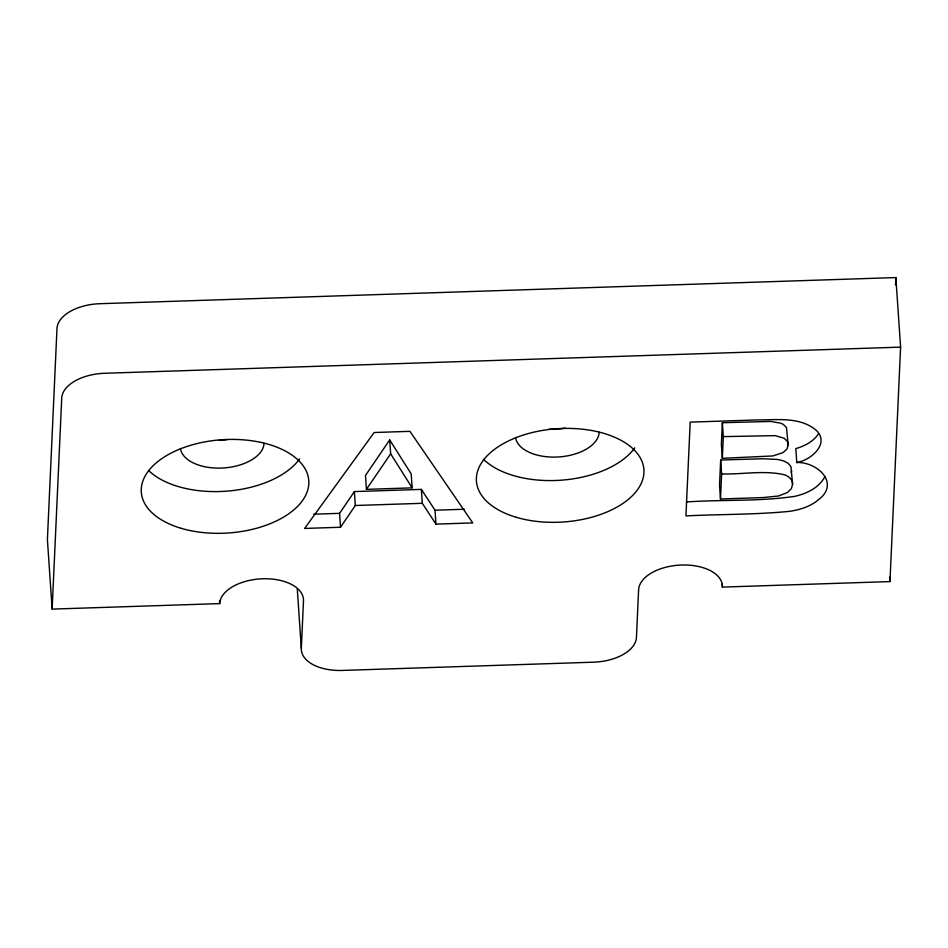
<?xml version="1.0" encoding="UTF-8"?>
<svg xmlns="http://www.w3.org/2000/svg" width="948" height="948" viewBox="0 0 948 948"><rect width="100%" height="100%" fill="white"/><g stroke="black" fill="none" stroke-linecap="round" stroke-linejoin="round"><path stroke-width="1.42" d="M52.152 609.102L61.727 398.089A41.973 23.368 -3.9 0 1 104.683 373.275L900.6 347.134L895.848 277.563L99.931 303.704A41.973 23.368 -3.9 0 0 56.987 328.518L47.4 539.531L52.152 609.102L219.711 603.603A41.973 23.368 -3.9 0 1 262.667 578.778A41.973 23.368 -3.9 0 1 303.49 600.842L301.334 648.373A41.973 23.368 -3.9 0 0 342.157 670.437L593.495 662.19A41.973 23.368 -3.9 0 0 636.452 637.364L638.608 589.846A41.973 23.368 -3.9 0 1 681.565 565.02A41.973 23.368 -3.9 0 1 722.388 587.096L889.959 581.586L900.6 347.134M720.67 460.017L719.532 485.092L720.48 499.004L763.424 497.546L778.498 495.994L787.421 492.522L791.343 488.67L792.587 484.369L790.976 466.736L788.309 463.418L783.735 460.941L777.87 459.472L763.045 458.749L720.67 460.017L721.618 473.929L720.48 499.004M722.364 422.713L721.381 444.399L722.329 458.322L772.857 455.941L782.847 452.694L786.864 449.174L788.203 445.169L786.449 427.524L783.238 424.36L780.536 423.152L770.7 421.445L722.364 422.713L723.312 436.625L722.329 458.322M895.516 284.933L895.848 277.563M791.248 472.637L791.639 470.457M824.902 476.666C819.001 487.912 806.606 493.659 794.744 496.349C758.957 501.693 722.447 499.442 686.447 501.954M340.522 527.254L339.574 513.342L354.374 491.585L421.35 489.393L435.014 510.214L435.962 524.125L472.768 522.917L409.927 431.34L374.152 432.513L304.628 528.439L340.522 527.254L355.322 505.497L354.374 491.585M389.699 439.896L365.49 475.446L366.438 489.358L412.155 487.853L411.207 473.941L389.699 439.896L390.647 453.819L412.155 487.853M366.438 489.358L390.647 453.819M818.408 433.852C813.372 441.732 804.532 446.01 795.834 448.605L796.782 462.517C817.058 461.712 840.438 483.077 818.586 499.632C810.564 506.516 800.1 509.716 789.826 511.304C755.331 514.776 720.539 514.136 685.937 515.913L690.191 422.133L757.168 419.928C777.005 420.023 800.373 416.456 816.595 430.629C829.938 444.245 810.374 460.408 796.782 462.517M723.312 436.625L775.191 435.63L784.186 438.272L787.409 441.436L788.203 445.169M721.618 473.929C742.485 474.593 764.112 469.959 784.695 474.853C788.748 476.311 792.872 479.652 792.587 484.369M355.322 505.497L422.298 503.305L435.962 524.125M313.729 514.195L339.574 513.342M435.014 510.214L464.461 509.242M889.662 577.237L889.959 581.586M722.198 584.193L722.388 587.096M421.35 489.393L422.298 503.305M297.281 588.945L301.334 648.373M219.509 600.7L219.711 603.603M299.639 458.856A83.945 46.736 -3.9 0 1 226.643 491.159A83.945 46.736 -3.9 0 1 148.563 470.457M264.077 443.249A41.973 23.368 -3.9 0 1 223.313 467.968A41.973 23.368 -3.9 0 1 180.416 448.44M634.757 447.847A83.945 46.736 -3.9 0 1 561.761 480.15A83.945 46.736 -3.9 0 1 483.681 459.448M599.195 432.252A41.973 23.368 -3.9 0 1 558.431 456.96A41.973 23.368 -3.9 0 1 515.534 437.443M227.425 439.528A41.973 23.368 -3.9 0 1 219.225 440.251M565.221 428.081A41.973 23.368 -3.9 0 1 548.88 429.219M181.293 528.356A83.945 46.736 -3.9 0 0 308.811 483.622A83.945 46.736 -3.9 0 0 184.99 447.136A83.945 46.736 -3.9 0 0 181.293 528.356M516.423 517.347A83.945 46.736 -3.9 0 0 643.941 472.614A83.945 46.736 -3.9 0 0 520.108 436.127A83.945 46.736 -3.9 0 0 516.423 517.347"/></g></svg>
